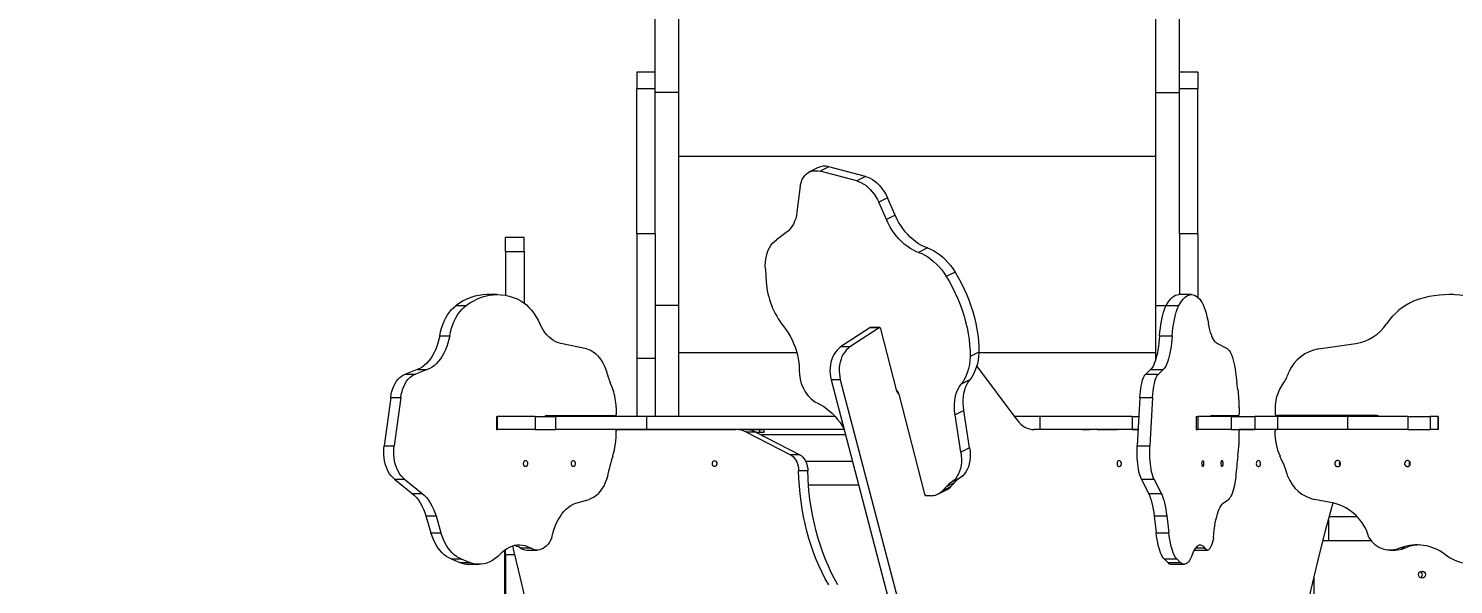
# Model space of a CAD drawing. Header units: millimetres. Extents: x 10665 to 29906, y -6125 to 7364.
# Drawn here: x 22910 to 24541, y 1697 to 2334 of the extents above; entities that cross this region are included whole.
import ezdxf

# ---------------------------------------------------------------- set-up
doc = ezdxf.new("R2010")
doc.units = ezdxf.units.MM
for name, color, linetype in [('DIKOM_ОБЪЕКТ', 7, 'Continuous'), ('DIKOM_РАЗМЕР_ЗОНА', 7, 'Continuous'), ('DIKOM_РАЗМЕР_ОБЪЕКТА', 7, 'Continuous')]:
    doc.layers.add(name, color=color, linetype=linetype)
doc.styles.add('style1', font='arial.ttf', dxfattribs={"width": 0.8})
doc.dimstyles.new('1-50', dxfattribs={"dimtxt": 300, "dimasz": 200, "dimexe": 100, "dimexo": 0, "dimgap": 100, "dimtad": 1, "dimdec": 0, "dimtxsty": 'style1', "dimcen": 0, "dimclrd": 7, "dimclre": 7, "dimadec": 1, "dimazin": 2, "dimtfac": 1, "dimtdec": 0, "dimtmove": 1, "dimatfit": 3, "dimfxl": 0, "dimlwd": 25, "dimlwe": 18, "dimarcsym": 0})

# ---------------------------------------------------------------- blocks, each defined once
blk = doc.blocks.new('*D16')
at = {"layer": 'Defpoints', "color": 0, "transparency": 16777216}
for p in [(12665, 4926.5), (12665, 1146.9), (26947.7, -1821.9)]:
    blk.add_point(p, dxfattribs=at)
at = {"layer": 'DIKOM_РАЗМЕР_ОБЪЕКТА', "color": 7, "lineweight": 18, "transparency": 16777216}
for p, q in [((12665, 1146.9), (12665, 5026.5)), ((26947.7, -1821.9), (26947.7, 5026.5))]:
    blk.add_line(p, q, dxfattribs=at)
at = {"layer": 'DIKOM_РАЗМЕР_ОБЪЕКТА', "color": 7, "lineweight": 25, "transparency": 16777216}
blk.add_line((26747.7, 4926.5), (12865, 4926.5), dxfattribs=at)
at = {"layer": 'DIKOM_РАЗМЕР_ОБЪЕКТА', "color": 7, "transparency": 16777216}
for points in [[(12865, 4959.9), (12865, 4893.2), (12665, 4926.5)], [(26747.7, 4959.9), (26747.7, 4893.2), (26947.7, 4926.5)]]:
    blk.add_solid(points, dxfattribs=at)
at = {"layer": 'DIKOM_РАЗМЕР_ОБЪЕКТА', "color": 0, "transparency": 16777216, "insert": (21497, 5179.8), "char_height": 300, "attachment_point": 5, "style": 'style1'}
blk.add_mtext('14300', dxfattribs=at)
blk = doc.blocks.new('*D15')
at = {"layer": 'Defpoints', "color": 0, "transparency": 16777216}
for p in [(20416.8, 4419), (19675.9, -4001.4), (28567.5, -4001.4)]:
    blk.add_point(p, dxfattribs=at)
at = {"layer": 'DIKOM_РАЗМЕР_ОБЪЕКТА', "color": 7, "lineweight": 18, "transparency": 16777216}
for p, q in [((20416.8, 4419), (28667.5, 4419)), ((19675.9, -4001.4), (28667.5, -4001.4))]:
    blk.add_line(p, q, dxfattribs=at)
at = {"layer": 'DIKOM_РАЗМЕР_ОБЪЕКТА', "color": 7, "lineweight": 25, "transparency": 16777216}
blk.add_line((28567.5, 4219), (28567.5, -3801.4), dxfattribs=at)
at = {"layer": 'DIKOM_РАЗМЕР_ОБЪЕКТА', "color": 7, "transparency": 16777216}
for points in [[(28534.2, 4219), (28600.8, 4219), (28567.5, 4419)], [(28534.2, -3801.4), (28600.8, -3801.4), (28567.5, -4001.4)]]:
    blk.add_solid(points, dxfattribs=at)
at = {"layer": 'DIKOM_РАЗМЕР_ОБЪЕКТА', "color": 0, "transparency": 16777216, "insert": (28248, -1553.3), "char_height": 300, "attachment_point": 5, "rotation": 90, "style": 'style1'}
blk.add_mtext('8400', dxfattribs=at)
blk = doc.blocks.new('*D14')
at = {"layer": 'Defpoints', "color": 0, "transparency": 16777216}
for p in [(28947.7, 6914), (10665, 1629.9), (28947.7, -1535.4)]:
    blk.add_point(p, dxfattribs=at)
at = {"layer": 'DIKOM_РАЗМЕР_ЗОНА', "color": 7, "lineweight": 18, "transparency": 16777216}
for p, q in [((10665, 1629.9), (10665, 7014)), ((28947.7, -1535.4), (28947.7, 7014))]:
    blk.add_line(p, q, dxfattribs=at)
at = {"layer": 'DIKOM_РАЗМЕР_ЗОНА', "color": 7, "lineweight": 25, "transparency": 16777216}
blk.add_line((10865, 6914), (28747.7, 6914), dxfattribs=at)
at = {"layer": 'DIKOM_РАЗМЕР_ЗОНА', "color": 7, "transparency": 16777216}
for points in [[(10865, 6947.4), (10865, 6880.7), (10665, 6914)], [(28747.7, 6947.4), (28747.7, 6880.7), (28947.7, 6914)]]:
    blk.add_solid(points, dxfattribs=at)
at = {"layer": 'DIKOM_РАЗМЕР_ЗОНА', "color": 0, "transparency": 16777216, "insert": (21431.5, 7167.3), "char_height": 300, "attachment_point": 5, "style": 'style1'}
blk.add_mtext('18300', dxfattribs=at)
blk = doc.blocks.new('*D13')
at = {"layer": 'Defpoints', "color": 0, "transparency": 16777216}
for p in [(20470.8, 6542.6), (29806, 6542.6), (19621.9, -6125)]:
    blk.add_point(p, dxfattribs=at)
at = {"layer": 'DIKOM_РАЗМЕР_ЗОНА', "color": 7, "lineweight": 18, "transparency": 16777216}
for p, q in [((20470.8, 6542.6), (29906, 6542.6)), ((19621.9, -6125), (29906, -6125))]:
    blk.add_line(p, q, dxfattribs=at)
at = {"layer": 'DIKOM_РАЗМЕР_ЗОНА', "color": 7, "lineweight": 25, "transparency": 16777216}
blk.add_line((29806, -5925), (29806, 6342.6), dxfattribs=at)
at = {"layer": 'DIKOM_РАЗМЕР_ЗОНА', "color": 7, "transparency": 16777216}
for points in [[(29772.7, 6342.6), (29839.3, 6342.6), (29806, 6542.6)], [(29772.7, -5925), (29839.3, -5925), (29806, -6125)]]:
    blk.add_solid(points, dxfattribs=at)
at = {"layer": 'DIKOM_РАЗМЕР_ЗОНА', "color": 0, "transparency": 16777216, "insert": (29552.8, 208.8), "char_height": 300, "attachment_point": 5, "rotation": 90, "style": 'style1'}
blk.add_mtext('12650', dxfattribs=at)

msp = doc.modelspace()

# ---------------------------------------------------------------- linework, layer by layer
at = {"layer": 'DIKOM_ОБЪЕКТ', "color": 7, "linetype": 'Continuous', "lineweight": 15}
for p, q in [((23627.3, 2261.9), (23627.3, 2943.4)), ((23654.3, 2260.4), (23654.3, 2943.4)), ((24200.3, 2260.4), (24200.3, 2943.4)), ((24227.3, 2261.9), (24227.3, 2943.4)), ((23627.3, 2283.5), (23606.3, 2283.5)), ((23606.3, 2283.5), (23606.3, 2264.6)), ((24248.3, 2283.5), (24227.3, 2283.5)), ((24248.3, 2283.5), (24248.3, 2264.6)), ((23627.3, 2264.6), (23606.3, 2264.6)), ((23606.3, 2098.5), (23606.3, 2264.6)), ((23627.3, 2098.5), (23627.3, 2261.9)), ((23654.3, 2260.4), (23627.3, 2260.4)), ((23654.3, 2016.5), (23654.3, 2260.4)), ((24200.3, 2260.4), (24227.3, 2260.4)), ((24200.3, 2016.5), (24200.3, 2260.4)), ((24248.3, 2264.6), (24227.3, 2264.6)), ((24227.3, 2098.5), (24227.3, 2261.9)), ((24248.3, 2098.5), (24248.3, 2264.6)), ((23654.3, 2187.6), (24200.3, 2187.6)), ((23813.3, 2174.2), (23803.3, 2169.1)), ((23826.2, 2175.2), (23816.2, 2170.1)), ((23858.1, 2159.1), (23816.2, 2170.1)), ((23868.1, 2164.2), (23826.2, 2175.2)), ((23793.5, 2153), (23789.7, 2123.4)), ((23868.1, 2164.2), (23858.1, 2159.1)), ((23893.2, 2139.8), (23883.3, 2134.7)), ((23902, 2119.9), (23893.2, 2139.8)), ((23892, 2114.8), (23883.3, 2134.7)), ((23902, 2119.9), (23892, 2114.8)), ((23477.3, 2094.2), (23456.3, 2094.2)), ((23456.3, 2078.2), (23456.3, 2094.2)), ((23477.3, 2078.2), (23477.3, 2094.2)), ((23627.3, 2098.5), (23606.3, 2098.5)), ((23606.3, 2098.5), (23606.3, 1955.7)), ((23627.3, 2098.5), (23627.3, 1955.7)), ((23777.5, 2100.2), (23766.1, 2091.8)), ((24248.3, 2098.5), (24227.3, 2098.5)), ((24227.3, 2098.5), (24227.3, 2029)), ((24248.3, 2098.5), (24248.3, 2025.9)), ((23456.3, 2078.2), (23477.3, 2078.2)), ((23456.3, 2078.2), (23456.3, 2028.1)), ((23477.3, 2078.2), (23477.3, 2019.5)), ((23938.9, 2082.4), (23928.9, 2077.2)), ((23753.5, 2058.1), (23754.4, 2043.7)), ((23970.6, 2054.8), (23960.6, 2049.6)), ((23446.6, 2029), (23435.1, 2029)), ((24241, 2029), (24226.6, 2029)), ((24541, 2029), (24535.9, 2029)), ((23399.7, 2016.6), (23411.2, 2016.6)), ((23654.3, 2016.5), (23627.3, 2016.5)), ((23654.3, 1889.6), (23654.3, 2016.5)), ((24200.3, 1955), (24200.3, 2016.5)), ((24200.3, 2016.5), (24212.2, 2016.5)), ((24212.3, 2016.6), (24226.8, 2016.6)), ((23873, 1991.1), (23839.6, 1969.2)), ((23883.6, 1991.1), (23850.2, 1969.2)), ((23883.6, 1991.1), (23873, 1991.1)), ((23884.2, 1991.3), (23873.6, 1991.3)), ((23903.9, 1918.5), (23885.5, 1990)), ((23380.8, 1981.8), (23392.3, 1981.8)), ((24204.7, 1981.8), (24219.2, 1981.8)), ((23548.8, 1966.8), (23519.5, 1973)), ((23654.3, 1962.6), (23789.5, 1962.6)), ((23850.2, 1969.2), (23839.6, 1969.2)), ((23997.9, 1963.3), (23987.9, 1958.2)), ((23997.8, 1962.6), (24200.3, 1962.6)), ((24282.2, 1966.8), (24270.4, 1973)), ((24386.5, 1966.8), (24429.3, 1973)), ((23355.1, 1943.3), (23341.5, 1938.1)), ((23366.6, 1943.3), (23353, 1938.1)), ((23355.1, 1943.3), (23366.6, 1943.3)), ((23627.3, 1955.7), (23606.3, 1955.7)), ((23606.3, 1955.7), (23606.3, 1889.6)), ((23627.3, 1955.7), (23627.3, 1889.6)), ((24041.6, 1885.6), (23995.5, 1947.6)), ((24194.4, 1943.3), (24188.9, 1938.1)), ((24194.4, 1943.3), (24208.9, 1943.3)), ((24208.9, 1943.3), (24203.4, 1938.1)), ((23341.5, 1938.1), (23353, 1938.1)), ((23579.2, 1920.2), (23575.8, 1928.4)), ((23839.3, 1931.6), (23828.7, 1931.6)), ((23828.7, 1931.6), (23894.1, 1681.5)), ((23839.3, 1931.6), (23904.7, 1681.5)), ((23987.5, 1931.5), (23977.5, 1926.4)), ((24188.9, 1938.1), (24203.4, 1938.1)), ((24294.4, 1920.2), (24293.1, 1928.4)), ((24342, 1920.2), (24347, 1928.4)), ((23324.8, 1911.4), (23317.3, 1856.1)), ((23324.8, 1911.4), (23336.3, 1911.4)), ((23336.3, 1911.4), (23328.8, 1856.1)), ((23903.8, 1919.2), (23903.8, 1919.3)), ((23905.9, 1916.3), (23904.9, 1916.3)), ((23906.3, 1915.1), (23935.8, 1800.7)), ((24182.2, 1911.4), (24179.1, 1856.1)), ((24182.2, 1911.4), (24196.7, 1911.4)), ((24196.7, 1911.4), (24193.6, 1856.1)), ((23582.7, 1899.7), (23582.8, 1892.6)), ((23980.6, 1896.5), (23970.6, 1891.3)), ((23987.2, 1853.6), (23980.6, 1896.5)), ((24295.9, 1899.7), (24295.9, 1892.6)), ((24336.8, 1899.7), (24336.8, 1892.6)), ((23445.7, 1889.6), (23445.7, 1874.6)), ((23445.7, 1889.6), (23446.4, 1889.6)), ((23446.4, 1889.6), (23446.4, 1874.6)), ((23490, 1889.6), (23446.4, 1889.6)), ((23490, 1889.6), (23490, 1874.6)), ((23490, 1889.6), (23513.5, 1889.6)), ((23503.2, 1890.6), (23581.5, 1890.6)), ((23513.5, 1889.6), (23513.5, 1874.6)), ((23617.6, 1889.6), (23513.5, 1889.6)), ((23617.6, 1889.6), (23617.6, 1874.6)), ((23833.3, 1889.6), (23617.6, 1889.6)), ((23977.2, 1848.5), (23970.6, 1891.3)), ((24067.7, 1889.6), (24038.6, 1889.6)), ((24067.7, 1889.6), (24067.7, 1874.6)), ((24173.3, 1889.6), (24067.7, 1889.6)), ((24173.3, 1889.6), (24173.3, 1874.6)), ((24173.3, 1889.6), (24181, 1889.6)), ((24246.7, 1889.6), (24246.7, 1874.6)), ((24246.7, 1889.6), (24248.4, 1889.6)), ((24248.4, 1889.6), (24248.4, 1874.6)), ((24286.5, 1889.6), (24248.4, 1889.6)), ((24263.9, 1890.6), (24295.4, 1890.6)), ((24286.5, 1889.6), (24286.5, 1874.6)), ((24286.5, 1889.6), (24313.8, 1889.6)), ((24313.8, 1889.6), (24313.8, 1874.6)), ((24339.7, 1889.6), (24313.8, 1889.6)), ((24453.1, 1890.6), (24338.7, 1890.6)), ((24339.7, 1889.6), (24339.7, 1874.6)), ((24419.8, 1889.6), (24339.7, 1889.6)), ((24419.8, 1889.6), (24419.8, 1874.6)), ((24488.8, 1889.6), (24419.8, 1889.6)), ((24488.8, 1889.6), (24488.8, 1874.6)), ((24488.8, 1889.6), (24514.2, 1889.6)), ((24514.2, 1889.6), (24514.2, 1874.6)), ((24523.5, 1889.6), (24514.2, 1889.6)), ((24523.5, 1889.6), (24523.5, 1874.6)), ((24523.5, 1889.6), (24523.6, 1889.6)), ((24523.6, 1874.6), (24523.6, 1889.6)), ((23445.7, 1874.6), (23446.4, 1874.6)), ((23490, 1874.6), (23446.4, 1874.6)), ((23490, 1874.6), (23513.5, 1874.6)), ((23617.6, 1874.6), (23513.5, 1874.6)), ((23581.6, 1874.6), (23719.9, 1874.6)), ((23587.7, 1874.6), (23587.7, 1874.6)), ((23592.9, 1874.6), (23592.9, 1874.6)), ((23606.3, 1874.6), (23606.3, 1874.6)), ((23843.6, 1874.6), (23617.6, 1874.6)), ((23627.3, 1874.6), (23627.3, 1874.6)), ((23720.9, 1874.6), (23718.8, 1874.6)), ((23730.5, 1874.6), (23719.9, 1874.6)), ((23730.6, 1874.6), (23747, 1874.6)), ((23732, 1871.6), (23782.2, 1845.7)), ((23742.6, 1871.6), (23732, 1871.6)), ((23742.6, 1871.6), (23747, 1871.6)), ((23742.6, 1871.6), (23792.8, 1845.7)), ((23747, 1871.6), (23747, 1874.6)), ((23845.2, 1868.6), (23748.4, 1868.6)), ((23752.2, 1871.6), (23752.2, 1874.6)), ((24067.7, 1874.6), (24060.6, 1874.6)), ((24180.1, 1874.6), (24061.1, 1874.6)), ((24173.3, 1874.6), (24067.7, 1874.6)), ((24156.4, 1874.6), (24132.4, 1874.6)), ((24133.1, 1874.6), (24156.4, 1874.6)), ((24173.3, 1874.6), (24180.1, 1874.6)), ((24246.7, 1874.6), (24248.4, 1874.6)), ((24286.5, 1874.6), (24248.4, 1874.6)), ((24286.5, 1874.6), (24313.8, 1874.6)), ((24338.4, 1874.6), (24295.4, 1874.6)), ((24339.7, 1874.6), (24313.8, 1874.6)), ((24315.9, 1874.6), (24315.7, 1874.6)), ((24419.8, 1874.6), (24339.7, 1874.6)), ((24488.8, 1874.6), (24419.8, 1874.6)), ((24488.8, 1874.6), (24514.2, 1874.6)), ((24523.5, 1874.6), (24514.2, 1874.6)), ((24523.5, 1874.6), (24523.6, 1874.6)), ((23317.3, 1856.1), (23328.8, 1856.1)), ((23792.8, 1845.7), (23782.2, 1845.7)), ((23987.2, 1853.6), (23977.2, 1848.5)), ((24179.1, 1856.1), (24193.6, 1856.1)), ((23802.1, 1827.5), (23791.5, 1827.5)), ((23853.2, 1838.1), (23799.7, 1838.1)), ((23329, 1817.7), (23340.5, 1817.7)), ((23329, 1817.7), (23349.2, 1801.5)), ((23340.5, 1817.7), (23360.7, 1801.5)), ((23802.9, 1811.1), (23860.2, 1811.1)), ((23970.3, 1814.1), (23960.3, 1809)), ((23965.8, 1809.2), (23970.3, 1814.1)), ((23977.3, 1819.8), (23967.3, 1814.7)), ((24183.8, 1817.7), (24198.3, 1817.7)), ((24183.8, 1817.7), (24192, 1801.5)), ((24198.3, 1817.7), (24206.5, 1801.5)), ((23349.2, 1801.5), (23360.7, 1801.5)), ((23536.6, 1790.2), (23551.8, 1794.6)), ((23942.7, 1798.8), (23937.7, 1798.8)), ((23951.5, 1801), (23961.5, 1806.1)), ((23965.8, 1809.2), (23955.8, 1804.1)), ((23955.8, 1804.1), (23960.3, 1809)), ((24192, 1801.5), (24206.5, 1801.5)), ((24277.3, 1790.2), (24283.4, 1794.6)), ((24404.3, 1790.2), (24382.1, 1794.6)), ((23365.1, 1775.7), (23376.6, 1775.7)), ((23365.1, 1775.7), (23370.8, 1756.5)), ((23376.6, 1775.7), (23382.3, 1756.5)), ((24198.4, 1775.7), (24212.9, 1775.7)), ((24198.4, 1775.7), (24200.7, 1756.5)), ((24212.9, 1775.7), (24215.2, 1756.5)), ((24398.1, 1773.2), (24398.1, 1747.6)), ((24431, 1774.6), (24398.4, 1774.6)), ((23370.8, 1756.5), (23382.3, 1756.5)), ((24200.7, 1756.5), (24215.2, 1756.5)), ((24391.4, 1747.6), (24398.1, 1747.6)), ((24398.1, 1747.6), (24446.6, 1747.6)), ((23455.3, 1735.8), (23455.3, 1736.8)), ((23455.3, 1735.8), (23456.3, 1735.8)), ((23455.3, 1657.9), (23455.3, 1735.8)), ((23456.3, 1731.4), (23456.3, 1737.5)), ((23456.3, 1731.4), (23456.3, 1643.8)), ((23456.3, 1731.4), (23466.5, 1731.4)), ((23472.8, 1739.3), (23484.3, 1739.3)), ((23481, 1736.6), (23492.4, 1736.6)), ((24245, 1736.6), (24244.5, 1736.7)), ((24245, 1736.6), (24259.5, 1736.6)), ((24246.2, 1739.3), (24256.2, 1739.3)), ((24468.8, 1736.6), (24473.9, 1736.6)), ((24480.8, 1739.3), (24485.9, 1739.3)), ((23393.9, 1726.5), (23405.4, 1726.5)), ((23393.9, 1726.5), (23403.8, 1722.4)), ((23403.8, 1722.4), (23415.3, 1722.4)), ((23405.4, 1726.5), (23415.3, 1722.4)), ((23414.5, 1720.3), (23426, 1720.3)), ((24210, 1726.5), (24224.5, 1726.5)), ((24210, 1726.5), (24214, 1722.4)), ((24214, 1722.4), (24228.4, 1722.4)), ((24218.3, 1720.3), (24232.7, 1720.3)), ((24224.5, 1726.5), (24228.4, 1722.4)), ((24381, 1704.8), (24381, 1388.1))]:
    msp.add_line(p, q, dxfattribs=at)
at = {"layer": 'DIKOM_ОБЪЕКТ', "color": 7, "linetype": 'Continuous', "lineweight": 15, "flags": 128}
for points in [[(23793.5, 2153), (23794, 2155.8), (23794.8, 2158.5), (23795.8, 2161), (23797, 2163.2), (23798.5, 2165.2), (23800.2, 2166.9), (23802, 2168.3), (23804.1, 2169.4), (23806.3, 2170.2), (23808.6, 2170.7), (23811.1, 2170.8), (23813.6, 2170.6), (23816.2, 2170.1)], [(23858.1, 2159.1), (23860.8, 2158.2), (23863.4, 2157), (23866.1, 2155.5), (23868.7, 2153.7), (23871.2, 2151.6), (23873.6, 2149.3), (23875.9, 2146.7), (23878, 2143.9), (23880, 2141), (23881.7, 2137.9), (23883.3, 2134.7)], [(23868.1, 2164.2), (23870.7, 2163.3), (23873.4, 2162.2), (23876, 2160.6), (23878.6, 2158.8), (23881.1, 2156.8), (23883.6, 2154.4), (23885.8, 2151.9), (23888, 2149.1), (23889.9, 2146.1), (23891.7, 2143), (23893.2, 2139.8)], [(23789.7, 2123.4), (23789.1, 2119.7), (23788.2, 2116.2), (23787, 2112.9), (23785.6, 2109.8), (23783.9, 2106.9), (23782, 2104.4), (23779.8, 2102.1), (23777.5, 2100.2)], [(23928.9, 2077.2), (23925.6, 2078.5), (23922.2, 2080.2), (23918.9, 2082.1), (23915.7, 2084.3), (23912.5, 2086.8), (23909.4, 2089.6), (23906.4, 2092.7), (23903.6, 2095.9), (23900.9, 2099.4), (23898.4, 2103), (23896.1, 2106.8), (23893.9, 2110.7), (23892, 2114.8)], [(23938.9, 2082.4), (23935.6, 2083.7), (23932.2, 2085.3), (23928.9, 2087.2), (23925.7, 2089.5), (23922.5, 2092), (23919.4, 2094.8), (23916.4, 2097.8), (23913.6, 2101), (23910.9, 2104.5), (23908.4, 2108.1), (23906, 2111.9), (23903.9, 2115.9), (23902, 2119.9)], [(23753.5, 2058.1), (23753.4, 2062), (23753.6, 2065.9), (23754, 2069.6), (23754.7, 2073.1), (23755.6, 2076.5), (23756.8, 2079.7), (23758.2, 2082.6), (23759.8, 2085.3), (23761.7, 2087.7), (23763.8, 2089.9), (23766.1, 2091.8)], [(23928.9, 2077.2), (23932.4, 2075.9), (23935.9, 2074.1), (23939.4, 2072.1), (23942.8, 2069.7), (23946.1, 2067), (23949.3, 2064), (23952.4, 2060.8), (23955.3, 2057.3), (23958, 2053.5), (23960.6, 2049.6)], [(23938.9, 2082.4), (23942.4, 2081), (23945.9, 2079.3), (23949.4, 2077.2), (23952.8, 2074.8), (23956.1, 2072.1), (23959.3, 2069.1), (23962.4, 2065.9), (23965.3, 2062.4), (23968, 2058.7), (23970.6, 2054.8)], [(23960.6, 2049.6), (23964.2, 2043.5), (23967.6, 2037.2), (23970.8, 2030.8), (23973.7, 2024.3), (23976.4, 2017.7), (23978.8, 2011.1), (23980.9, 2004.4), (23982.7, 1997.7), (23984.3, 1991), (23985.6, 1984.3), (23986.6, 1977.6), (23987.3, 1971), (23987.8, 1964.5), (23987.9, 1958.2)], [(23970.6, 2054.8), (23974.2, 2048.6), (23977.6, 2042.4), (23980.7, 2036), (23983.7, 2029.4), (23986.3, 2022.9), (23988.7, 2016.2), (23990.9, 2009.5), (23992.7, 2002.8), (23994.3, 1996.1), (23995.6, 1989.4), (23996.6, 1982.8), (23997.3, 1976.2), (23997.7, 1969.7), (23997.9, 1963.3)], [(23411.2, 2016.6), (23415.4, 2019.5), (23419.7, 2022), (23424, 2024.1), (23428.5, 2025.9), (23433, 2027.3), (23437.5, 2028.2), (23442.1, 2028.8), (23446.7, 2029), (23451.3, 2028.8), (23455.9, 2028.2), (23460.4, 2027.2), (23464.9, 2025.8), (23469.4, 2024), (23473.7, 2021.8)], [(24212.3, 2016.6), (24214, 2019.5), (24215.7, 2022), (24217.5, 2024.1), (24219.3, 2025.9), (24221.1, 2027.3), (24222.9, 2028.2), (24224.8, 2028.8), (24226.6, 2029)], [(24226.8, 2016.6), (24228.5, 2019.5), (24230.2, 2022), (24232, 2024.1), (24233.8, 2025.9), (24235.6, 2027.3), (24237.4, 2028.2), (24239.3, 2028.8), (24241.1, 2029), (24243, 2028.8), (24244.8, 2028.2), (24246.6, 2027.2), (24248.4, 2025.8), (24250.2, 2024), (24252, 2021.8)], [(23380.8, 1981.8), (23381.7, 1986.3), (23382.9, 1990.6), (23384.3, 1994.7), (23386, 1998.7), (23387.8, 2002.4), (23389.9, 2005.9), (23392.1, 2009), (23394.5, 2011.9), (23397, 2014.4), (23399.7, 2016.6)], [(23392.3, 1981.8), (23393.2, 1986.3), (23394.4, 1990.6), (23395.8, 1994.7), (23397.5, 1998.7), (23399.3, 2002.4), (23401.3, 2005.9), (23403.6, 2009), (23406, 2011.9), (23408.5, 2014.4), (23411.2, 2016.6)], [(23473.7, 2021.8), (23477, 2019.7), (23480, 2017.2), (23483, 2014.4), (23485.8, 2011.2), (23488.5, 2007.7), (23491, 2003.9), (23493.4, 1999.9), (23495.5, 1995.6)], [(24204.7, 1981.8), (24205.1, 1986.3), (24205.6, 1990.6), (24206.1, 1994.7), (24206.8, 1998.7), (24207.5, 2002.4), (24208.3, 2005.9), (24209.2, 2009), (24210.2, 2011.9), (24211.2, 2014.4), (24212.3, 2016.6)], [(24219.2, 1981.8), (24219.6, 1986.3), (24220, 1990.6), (24220.6, 1994.7), (24221.3, 1998.7), (24222, 2002.4), (24222.8, 2005.9), (24223.7, 2009), (24224.7, 2011.9), (24225.7, 2014.4), (24226.8, 2016.6)], [(24252, 2021.8), (24253.3, 2019.7), (24254.5, 2017.2), (24255.7, 2014.4), (24256.9, 2011.2), (24257.9, 2007.7), (24258.9, 2003.9), (24259.9, 1999.9), (24260.7, 1995.6)], [(23519.5, 1973), (23516.6, 1973.8), (23513.8, 1975), (23511.1, 1976.5), (23508.5, 1978.3), (23506, 1980.4), (23503.6, 1982.9), (23501.3, 1985.7), (23499.2, 1988.7), (23497.2, 1992), (23495.5, 1995.6)], [(23774.2, 1992.9), (23776.9, 1989.2), (23779.5, 1985.4), (23781.8, 1981.4), (23784, 1977.2), (23785.9, 1973), (23787.6, 1968.7), (23789, 1964.3), (23790.2, 1960), (23791.1, 1955.6), (23791.8, 1951.3), (23792.2, 1947), (23792.3, 1942.8)], [(23885.5, 1990), (23885.4, 1990.4), (23885.2, 1990.7), (23885, 1991), (23884.7, 1991.2), (23884.4, 1991.3), (23884.1, 1991.3), (23883.8, 1991.3), (23883.6, 1991.1)], [(24270.4, 1973), (24269.3, 1973.8), (24268.1, 1975), (24267, 1976.5), (24266, 1978.3), (24265, 1980.4), (24264, 1982.9), (24263.1, 1985.7), (24262.2, 1988.7), (24261.5, 1992), (24260.7, 1995.6)], [(23380.8, 1981.8), (23379.9, 1977.6), (23378.8, 1973.4), (23377.5, 1969.5), (23375.9, 1965.7), (23374.2, 1962.1), (23372.3, 1958.7), (23370.3, 1955.6), (23368, 1952.8), (23365.7, 1950.2), (23363.2, 1948), (23360.6, 1946.1), (23357.9, 1944.5), (23355.1, 1943.3)], [(23392.3, 1981.8), (23391.4, 1977.6), (23390.3, 1973.4), (23389, 1969.5), (23387.4, 1965.7), (23385.7, 1962.1), (23383.8, 1958.7), (23381.7, 1955.6), (23379.5, 1952.8), (23377.2, 1950.2), (23374.7, 1948), (23372.1, 1946.1), (23369.4, 1944.5), (23366.6, 1943.3)], [(24204.7, 1981.8), (24204.3, 1977.6), (24203.9, 1973.4), (24203.4, 1969.5), (24202.7, 1965.7), (24202.1, 1962.1), (24201.3, 1958.7), (24200.5, 1955.6), (24199.6, 1952.8), (24198.6, 1950.2), (24197.6, 1948), (24196.6, 1946.1), (24195.5, 1944.5), (24194.4, 1943.3)], [(24219.2, 1981.8), (24218.8, 1977.6), (24218.4, 1973.4), (24217.9, 1969.5), (24217.2, 1965.7), (24216.5, 1962.1), (24215.8, 1958.7), (24214.9, 1955.6), (24214.1, 1952.8), (24213.1, 1950.2), (24212.1, 1948), (24211, 1946.1), (24210, 1944.5), (24208.9, 1943.3)], [(23548.8, 1966.8), (23551.4, 1966), (23554, 1964.9), (23556.6, 1963.4), (23559, 1961.5), (23561.4, 1959.4), (23563.5, 1956.9), (23565.6, 1954.1), (23567.4, 1951), (23569.1, 1947.7), (23570.6, 1944.1), (23571.9, 1940.4)], [(23839.6, 1969.2), (23837.5, 1967.5), (23835.5, 1965.6), (23833.7, 1963.3), (23832.1, 1960.8), (23830.7, 1958), (23829.5, 1955), (23828.6, 1951.8), (23827.9, 1948.5), (23827.5, 1945.1), (23827.4, 1941.7), (23827.6, 1938.2), (23828, 1934.9), (23828.7, 1931.6)], [(23850.2, 1969.2), (23848.1, 1967.5), (23846.1, 1965.6), (23844.3, 1963.3), (23842.7, 1960.8), (23841.2, 1958), (23840.1, 1955), (23839.2, 1951.8), (23838.5, 1948.5), (23838.1, 1945.1), (23838, 1941.7), (23838.2, 1938.2), (23838.6, 1934.9), (23839.3, 1931.6)], [(23987.9, 1958.2), (23987.6, 1953.5), (23987, 1948.9), (23986.1, 1944.6), (23984.9, 1940.5), (23983.4, 1936.6), (23981.7, 1932.9), (23979.7, 1929.5), (23977.5, 1926.4)], [(23997.9, 1963.3), (23997.5, 1958.6), (23996.9, 1954.1), (23996.1, 1949.7), (23994.9, 1945.6), (23993.4, 1941.7), (23991.7, 1938), (23989.7, 1934.6), (23987.5, 1931.5)], [(24282.2, 1966.8), (24283.3, 1966), (24284.3, 1964.9), (24285.3, 1963.4), (24286.3, 1961.5), (24287.3, 1959.4), (24288.1, 1956.9), (24289, 1954.1), (24289.7, 1951), (24290.4, 1947.7), (24291, 1944.1), (24291.5, 1940.4)], [(23324.8, 1911.4), (23325.4, 1914.9), (23326.2, 1918.2), (23327.2, 1921.4), (23328.5, 1924.4), (23329.9, 1927.2), (23331.5, 1929.8), (23333.3, 1932.1), (23335.2, 1934.1), (23337.2, 1935.8), (23339.3, 1937.1), (23341.5, 1938.1)], [(23336.3, 1911.4), (23336.9, 1914.9), (23337.7, 1918.2), (23338.7, 1921.4), (23340, 1924.4), (23341.4, 1927.2), (23343, 1929.8), (23344.8, 1932.1), (23346.7, 1934.1), (23348.7, 1935.8), (23350.8, 1937.1), (23353, 1938.1)], [(23970.6, 1891.3), (23970.1, 1895.5), (23969.9, 1899.5), (23969.9, 1903.5), (23970.2, 1907.4), (23970.8, 1911), (23971.6, 1914.6), (23972.7, 1917.9), (23974.1, 1921), (23975.7, 1923.8), (23977.5, 1926.4)], [(23980.6, 1896.5), (23980.1, 1900.6), (23979.8, 1904.7), (23979.9, 1908.6), (23980.2, 1912.5), (23980.8, 1916.2), (23981.6, 1919.7), (23982.7, 1923), (23984.1, 1926.1), (23985.7, 1928.9), (23987.5, 1931.5)], [(24182.2, 1911.4), (24182.4, 1914.9), (24182.7, 1918.2), (24183.1, 1921.4), (24183.6, 1924.4), (24184.2, 1927.2), (24184.9, 1929.8), (24185.6, 1932.1), (24186.3, 1934.1), (24187.1, 1935.8), (24188, 1937.1), (24188.9, 1938.1)], [(24196.7, 1911.4), (24196.9, 1914.9), (24197.2, 1918.2), (24197.6, 1921.4), (24198.1, 1924.4), (24198.7, 1927.2), (24199.3, 1929.8), (24200.1, 1932.1), (24200.8, 1934.1), (24201.6, 1935.8), (24202.5, 1937.1), (24203.4, 1938.1)], [(23582.8, 1892.6), (23582.7, 1892.2), (23582.7, 1891.8), (23582.5, 1891.5), (23582.4, 1891.2), (23582.2, 1890.9), (23582, 1890.7), (23581.7, 1890.6), (23581.5, 1890.6)], [(23810.1, 1906.2), (23813.6, 1904.7), (23817, 1902.9), (23820.4, 1900.8), (23823.8, 1898.4), (23827.1, 1895.7), (23830.3, 1892.8), (23833.3, 1889.6), (23836.2, 1886.1), (23839, 1882.5), (23841.5, 1878.7), (23843.4, 1875.6)], [(24041.6, 1885.6), (24043.6, 1883.1), (24045.8, 1880.9), (24048.2, 1879), (24050.6, 1877.4), (24053.2, 1876.2), (24055.8, 1875.3), (24058.4, 1874.7), (24061.1, 1874.6)], [(23581.5, 1874.6), (23581.8, 1874.5), (23582, 1874.4), (23582.2, 1874.3), (23582.4, 1874), (23582.6, 1873.7), (23582.7, 1873.4), (23582.8, 1873), (23582.8, 1872.7)], [(23747, 1874.6), (23748.6, 1874.6), (23750, 1874.6), (23751.1, 1874.6), (23751.8, 1874.6), (23752.2, 1874.6), (23752.2, 1874.6)], [(23747, 1871.6), (23748.6, 1871.6), (23750, 1871.6), (23751.1, 1871.6), (23751.8, 1871.6), (23752.2, 1871.6), (23752.2, 1871.6)], [(24132.4, 1874.6), (24130.4, 1874.6), (24128.3, 1874.6), (24125.9, 1874.6), (24123.5, 1874.6), (24120.9, 1874.6), (24118.4, 1874.6), (24115.8, 1874.6), (24113.3, 1874.6), (24111, 1874.6), (24108.8, 1874.6), (24106.9, 1874.6), (24105.2, 1874.6), (24103.8, 1874.6), (24102.8, 1874.6), (24102, 1874.6), (24101.9, 1874.6)], [(24123.4, 1874.6), (24122.4, 1874.6), (24121.2, 1874.6), (24120, 1874.6), (24118.8, 1874.6), (24117.7, 1874.6), (24116.8, 1874.6), (24116.2, 1874.6), (24115.9, 1874.6), (24116, 1874.6), (24116.5, 1874.6), (24117.2, 1874.6), (24118.2, 1874.6), (24119.4, 1874.6), (24120.6, 1874.6), (24121.9, 1874.6), (24123, 1874.6), (24123.8, 1874.6), (24124.4, 1874.6), (24124.7, 1874.6), (24124.6, 1874.6), (24124.2, 1874.6), (24123.4, 1874.6)], [(23329, 1817.7), (23327, 1819.5), (23325.2, 1821.5), (23323.5, 1823.8), (23322, 1826.4), (23320.6, 1829.2), (23319.5, 1832.2), (23318.5, 1835.4), (23317.7, 1838.7), (23317.2, 1842.1), (23316.9, 1845.6), (23316.8, 1849.1), (23316.9, 1852.6), (23317.3, 1856.1)], [(23340.5, 1817.7), (23338.5, 1819.5), (23336.7, 1821.5), (23335, 1823.8), (23333.5, 1826.4), (23332.1, 1829.2), (23331, 1832.2), (23330, 1835.4), (23329.2, 1838.7), (23328.7, 1842.1), (23328.4, 1845.6), (23328.3, 1849.1), (23328.4, 1852.6), (23328.8, 1856.1)], [(23782.2, 1845.7), (23783.9, 1844.7), (23785.6, 1843.3), (23787, 1841.6), (23788.3, 1839.7), (23789.4, 1837.5), (23790.3, 1835.2), (23790.9, 1832.7), (23791.4, 1830.1), (23791.5, 1827.5)], [(23792.8, 1845.7), (23794.5, 1844.7), (23796.1, 1843.3), (23797.6, 1841.6), (23798.9, 1839.7), (23800, 1837.5), (23800.9, 1835.2), (23801.5, 1832.7), (23802, 1830.1), (23802.1, 1827.5)], [(23977.2, 1848.5), (23977.7, 1844.6), (23977.9, 1840.8), (23977.8, 1837.1), (23977.4, 1833.5), (23976.7, 1830.1), (23975.8, 1826.9), (23974.6, 1823.9), (23973.1, 1821.2), (23971.4, 1818.7), (23969.5, 1816.6), (23967.3, 1814.7)], [(23987.2, 1853.6), (23987.7, 1849.7), (23987.9, 1845.9), (23987.8, 1842.2), (23987.4, 1838.6), (23986.7, 1835.2), (23985.8, 1832), (23984.6, 1829), (23983.1, 1826.3), (23981.4, 1823.9), (23979.5, 1821.7), (23977.3, 1819.8)], [(24183.8, 1817.7), (24183.1, 1819.5), (24182.3, 1821.5), (24181.6, 1823.8), (24181, 1826.4), (24180.5, 1829.2), (24180, 1832.2), (24179.6, 1835.4), (24179.3, 1838.7), (24179.1, 1842.1), (24179, 1845.6), (24178.9, 1849.1), (24179, 1852.6), (24179.1, 1856.1)], [(24198.3, 1817.7), (24197.5, 1819.5), (24196.8, 1821.5), (24196.1, 1823.8), (24195.5, 1826.4), (24195, 1829.2), (24194.5, 1832.2), (24194.1, 1835.4), (24193.8, 1838.7), (24193.6, 1842.1), (24193.5, 1845.6), (24193.4, 1849.1), (24193.5, 1852.6), (24193.6, 1856.1)], [(23479.1, 1832.1), (23478.4, 1832.3), (23477.7, 1832.8), (23477.2, 1833.7), (23476.9, 1834.7), (23476.9, 1835.9), (23477, 1837), (23477.4, 1837.9), (23478, 1838.7), (23478.7, 1839), (23479.5, 1839), (23480.2, 1838.7), (23480.8, 1837.9), (23481.2, 1837), (23481.3, 1835.9), (23481.3, 1834.7), (23481, 1833.7), (23480.5, 1832.8), (23479.8, 1832.3), (23479.1, 1832.1)], [(23533.7, 1832.1), (23533, 1832.3), (23532.4, 1832.8), (23531.9, 1833.7), (23531.6, 1834.7), (23531.5, 1835.9), (23531.7, 1837), (23532.1, 1837.9), (23532.7, 1838.7), (23533.4, 1839), (23534.1, 1839), (23534.8, 1838.7), (23535.4, 1837.9), (23535.8, 1837), (23536, 1835.9), (23535.9, 1834.7), (23535.6, 1833.7), (23535.1, 1832.8), (23534.5, 1832.3), (23533.7, 1832.1)], [(23695.4, 1839.1), (23696.2, 1838.9), (23696.9, 1838.3), (23697.4, 1837.5), (23697.8, 1836.4), (23697.8, 1835.3), (23697.6, 1834.2), (23697.2, 1833.2), (23696.6, 1832.5), (23695.8, 1832.1), (23695, 1832.1), (23694.2, 1832.5), (23693.5, 1833.2), (23693.1, 1834.2), (23692.9, 1835.3), (23693, 1836.4), (23693.3, 1837.5), (23693.8, 1838.3), (23694.6, 1838.9), (23695.4, 1839.1)], [(23826, 1696.7), (23822.1, 1703.7), (23818.5, 1710.9), (23815, 1718.3), (23811.8, 1725.9), (23808.7, 1733.7), (23806, 1741.7), (23803.4, 1749.8), (23801.1, 1758.1), (23799, 1766.5), (23797.2, 1775), (23795.6, 1783.5), (23794.3, 1792.2), (23793.2, 1801), (23792.4, 1809.8), (23791.8, 1818.6), (23791.5, 1827.5)], [(23836.6, 1696.7), (23832.7, 1703.7), (23829, 1710.9), (23825.6, 1718.3), (23822.4, 1725.9), (23819.3, 1733.7), (23816.6, 1741.7), (23814, 1749.8), (23811.7, 1758.1), (23809.6, 1766.5), (23807.8, 1775), (23806.2, 1783.5), (23804.9, 1792.2), (23803.8, 1801), (23803, 1809.8), (23802.4, 1818.6), (23802.1, 1827.5)], [(24158.5, 1839.1), (24157.6, 1838.9), (24156.9, 1838.3), (24156.4, 1837.5), (24156.1, 1836.4), (24156, 1835.3), (24156.2, 1834.2), (24156.6, 1833.2), (24157.3, 1832.5), (24158, 1832.1), (24158.9, 1832.1), (24159.6, 1832.5), (24160.3, 1833.2), (24160.7, 1834.2), (24160.9, 1835.3), (24160.9, 1836.4), (24160.5, 1837.5), (24160, 1838.3), (24159.3, 1838.9), (24158.5, 1839.1)], [(24254.1, 1832.1), (24253.9, 1832.3), (24253.6, 1832.8), (24253.4, 1833.7), (24253.3, 1834.7), (24253.2, 1835.9), (24253.3, 1837), (24253.5, 1837.9), (24253.7, 1838.7), (24254, 1839), (24254.3, 1839), (24254.6, 1838.7), (24254.8, 1837.9), (24255, 1837), (24255.1, 1835.9), (24255, 1834.7), (24254.9, 1833.7), (24254.7, 1832.8), (24254.4, 1832.3), (24254.1, 1832.1)], [(24276.1, 1832.1), (24275.9, 1832.3), (24275.6, 1832.8), (24275.4, 1833.7), (24275.3, 1834.7), (24275.2, 1835.9), (24275.3, 1837), (24275.5, 1837.9), (24275.7, 1838.7), (24276, 1839), (24276.3, 1839), (24276.6, 1838.7), (24276.8, 1837.9), (24277, 1837), (24277.1, 1835.9), (24277, 1834.7), (24276.9, 1833.7), (24276.7, 1832.8), (24276.4, 1832.3), (24276.1, 1832.1)], [(24317.8, 1839.1), (24316.9, 1838.9), (24316.2, 1838.3), (24315.7, 1837.5), (24315.4, 1836.4), (24315.3, 1835.3), (24315.5, 1834.2), (24315.9, 1833.2), (24316.6, 1832.5), (24317.3, 1832.1), (24318.2, 1832.1), (24318.9, 1832.5), (24319.6, 1833.2), (24320, 1834.2), (24320.2, 1835.3), (24320.2, 1836.4), (24319.8, 1837.5), (24319.3, 1838.3), (24318.6, 1838.9), (24317.8, 1839.1)], [(24408.4, 1832.1), (24409.5, 1832.3), (24410.5, 1832.8), (24411.2, 1833.7), (24411.6, 1834.7), (24411.7, 1835.9), (24411.4, 1837), (24410.9, 1837.9), (24410, 1838.7), (24409, 1839), (24407.9, 1839), (24406.9, 1838.7), (24406, 1837.9), (24405.4, 1837), (24405.2, 1835.9), (24405.2, 1834.7), (24405.7, 1833.7), (24406.4, 1832.8), (24407.4, 1832.3), (24408.4, 1832.1)], [(24488.3, 1832.1), (24489.4, 1832.3), (24490.3, 1832.8), (24491.1, 1833.7), (24491.5, 1834.7), (24491.6, 1835.9), (24491.3, 1837), (24490.7, 1837.9), (24489.9, 1838.7), (24488.8, 1839), (24487.8, 1839), (24486.7, 1838.7), (24485.9, 1837.9), (24485.3, 1837), (24485, 1835.9), (24485.1, 1834.7), (24485.6, 1833.7), (24486.3, 1832.8), (24487.2, 1832.3), (24488.3, 1832.1)], [(23572.7, 1821), (23571.6, 1817.4), (23570.3, 1814), (23568.9, 1810.7), (23567.2, 1807.7), (23565.4, 1805), (23563.4, 1802.5), (23561.3, 1800.3), (23559, 1798.4), (23556.7, 1796.8), (23554.3, 1795.6), (23551.8, 1794.6)], [(24291.9, 1821), (24291.4, 1817.4), (24290.9, 1814), (24290.3, 1810.7), (24289.6, 1807.7), (24288.9, 1805), (24288.1, 1802.5), (24287.2, 1800.3), (24286.3, 1798.4), (24285.4, 1796.8), (24284.4, 1795.6), (24283.4, 1794.6)], [(23349.2, 1801.5), (23351.7, 1799.3), (23354.2, 1796.7), (23356.4, 1793.8), (23358.5, 1790.7), (23360.5, 1787.3), (23362.2, 1783.6), (23363.8, 1779.8), (23365.1, 1775.7)], [(23360.7, 1801.5), (23363.2, 1799.3), (23365.7, 1796.7), (23367.9, 1793.8), (23370, 1790.7), (23372, 1787.3), (23373.7, 1783.6), (23375.3, 1779.8), (23376.6, 1775.7)], [(24192, 1801.5), (24193, 1799.3), (24194, 1796.7), (24194.9, 1793.8), (24195.7, 1790.7), (24196.5, 1787.3), (24197.2, 1783.6), (24197.9, 1779.8), (24198.4, 1775.7)], [(24206.5, 1801.5), (24207.5, 1799.3), (24208.5, 1796.7), (24209.4, 1793.8), (24210.2, 1790.7), (24211, 1787.3), (24211.7, 1783.6), (24212.3, 1779.8), (24212.9, 1775.7)], [(23509.3, 1751.1), (23510.3, 1755.5), (23511.5, 1759.8), (23513, 1763.8), (23514.6, 1767.7), (23516.4, 1771.4), (23518.5, 1774.8), (23520.7, 1778), (23523, 1780.8), (23525.5, 1783.4), (23528.1, 1785.6), (23530.9, 1787.5), (23533.7, 1789), (23536.6, 1790.2)], [(24266.3, 1751.1), (24266.7, 1755.5), (24267.2, 1759.8), (24267.8, 1763.8), (24268.4, 1767.7), (24269.2, 1771.4), (24270, 1774.8), (24270.9, 1778), (24271.8, 1780.8), (24272.8, 1783.4), (24273.9, 1785.6), (24275, 1787.5), (24276.1, 1789), (24277.3, 1790.2)], [(24402.8, 1790.5), (24400.1, 1780.8), (24394.2, 1758.6), (24388.5, 1736.3), (24383.1, 1713.9), (24377.9, 1691.4), (24372.9, 1668.8), (24368.2, 1646), (24363.7, 1623.2), (24359.5, 1600.3), (24355.5, 1577.3), (24351.8, 1554.2), (24348.2, 1531.1), (24345, 1507.8), (24342, 1484.5), (24339.2, 1461.2), (24336.7, 1437.8), (24334.4, 1414.3), (24332.4, 1390.8), (24330.6, 1367.2), (24329.1, 1343.7)], [(23393.9, 1726.5), (23391.2, 1727.7), (23388.6, 1729.4), (23386, 1731.3), (23383.6, 1733.6), (23381.3, 1736.1), (23379.1, 1738.9), (23377.1, 1742), (23375.3, 1745.3), (23373.6, 1748.9), (23372.1, 1752.6), (23370.8, 1756.5)], [(23405.4, 1726.5), (23402.7, 1727.7), (23400.1, 1729.4), (23397.5, 1731.3), (23395.1, 1733.6), (23392.8, 1736.1), (23390.6, 1738.9), (23388.6, 1742), (23386.8, 1745.3), (23385.1, 1748.9), (23383.6, 1752.6), (23382.3, 1756.5)], [(23509.3, 1751.1), (23508, 1748.3), (23506.6, 1745.8), (23505, 1743.5), (23503.2, 1741.5), (23501.3, 1739.8), (23499.2, 1738.5), (23497.1, 1737.5), (23495, 1736.9), (23492.8, 1736.6), (23490.6, 1736.7), (23488.4, 1737.2), (23486.3, 1738.1), (23484.3, 1739.3)], [(24210, 1726.5), (24208.9, 1727.7), (24207.8, 1729.4), (24206.8, 1731.3), (24205.8, 1733.6), (24204.9, 1736.1), (24204, 1738.9), (24203.2, 1742), (24202.5, 1745.3), (24201.8, 1748.9), (24201.2, 1752.6), (24200.7, 1756.5)], [(24224.5, 1726.5), (24223.4, 1727.7), (24222.3, 1729.4), (24221.3, 1731.3), (24220.3, 1733.6), (24219.4, 1736.1), (24218.5, 1738.9), (24217.7, 1742), (24217, 1745.3), (24216.3, 1748.9), (24215.7, 1752.6), (24215.2, 1756.5)], [(24266.3, 1751.1), (24265.8, 1748.3), (24265.2, 1745.8), (24264.6, 1743.5), (24263.8, 1741.5), (24263.1, 1739.8), (24262.3, 1738.5), (24261.4, 1737.5), (24260.5, 1736.9), (24259.7, 1736.6), (24258.8, 1736.7), (24257.9, 1737.2), (24257, 1738.1), (24256.2, 1739.3)], [(23450, 1731.9), (23447.2, 1729.2), (23444.3, 1726.8), (23441.2, 1724.7), (23438.1, 1723), (23434.9, 1721.8), (23431.7, 1720.9), (23428.4, 1720.4), (23425.1, 1720.3), (23421.8, 1720.6), (23418.5, 1721.3), (23415.3, 1722.4)], [(23450, 1731.9), (23452.5, 1734.5), (23455.1, 1736.7), (23457.9, 1738.5), (23460.7, 1740.1), (23463.6, 1741.2), (23466.5, 1742.1), (23469.5, 1742.5), (23472.5, 1742.6), (23475.5, 1742.3), (23478.5, 1741.7), (23481.4, 1740.7), (23484.3, 1739.3)], [(23464, 1741.4), (23465.3, 1736.3), (23470.7, 1713.9), (23475.9, 1691.4), (23480.9, 1668.8), (23485.6, 1646.1), (23490.1, 1623.2), (23494.3, 1600.3), (23498.3, 1577.3), (23502.1, 1554.2), (23505.6, 1531.1), (23508.8, 1507.8), (23511.9, 1484.5), (23514.6, 1461.2), (23517.1, 1437.8), (23519.4, 1414.3), (23521.4, 1390.8), (23523.2, 1367.2), (23524.7, 1343.7)], [(24242.4, 1731.9), (24241.3, 1729.2), (24240.1, 1726.8), (24238.9, 1724.7), (24237.6, 1723), (24236.4, 1721.8), (24235, 1720.9), (24233.7, 1720.4), (24232.4, 1720.3), (24231.1, 1720.6), (24229.7, 1721.3), (24228.4, 1722.4)], [(24242.4, 1731.9), (24243.4, 1734.5), (24244.5, 1736.7), (24245.6, 1738.5), (24246.7, 1740.1), (24247.9, 1741.2), (24249.1, 1742.1), (24250.3, 1742.5), (24251.5, 1742.6), (24252.7, 1742.3), (24253.9, 1741.7), (24255.1, 1740.7), (24256.2, 1739.3)]]:
    msp.add_lwpolyline(points, dxfattribs=at)
at = {"layer": 'DIKOM_ОБЪЕКТ', "color": 7, "linetype": 'Continuous', "lineweight": 15}
msp.add_circle((24505, 1708.6), 3.98, dxfattribs=at)
for centre, radius, start, end in [((23821.1, 2158.2), 17.8, 73.3714, 115.928), ((23847.8, 2050.9), 93.7, 184.4251, 218.2298), ((23436, 1969.5), 59.5, 90.9354, 127.6896), ((24535.9, 1914.9), 114.1, 63.0549, 110.3988), ((24523.6, 1956.3), 71, 112.7265, 146.4535), ((23873.6, 1990.3), 1.07, 90.2917, 124.5058), ((24421.5, 2023.7), 51.3, 278.78, 326.7095), ((24393.6, 1922.9), 44.5, 99.2036, 156.7807), ((23835.1, 1940.9), 42.8, 177.486, 234.2322), ((23649, 1958.9), 79.3, 193.4774, 202.6164), ((24464, 1956.9), 173.3, 185.4713, 189.4771), ((24292.9, 1961.5), 63.4, 328.5124, 340.5483), ((23519.9, 1899.4), 62.8, 0.3355, 19.4029), ((23897.9, 1913), 8.65, 14.3097, 47.6639), ((23909.2, 1919.5), 5.4, 191.1329, 237.0142), ((24146.7, 1899.6), 149.2, 0.0582, 7.9559), ((24382.3, 1899.1), 45.5, 152.2938, 179.167), ((24293.5, 1892.1), 2.38, 319.7119, 11.4358), ((24338.7, 1892.5), 1.94, 177.9313, 268.1572), ((23503.3, 1887.6), 2.99, 91.96, 138.307), ((24264.3, 1889.4), 1.28, 108.3674, 170.3567), ((24453.1, 1885.2), 5.4, 54.5673, 89.8483), ((23494.7, 1870.1), 88.1, 342.7514, 1.6368), ((23719.8, 1848.2), 26.4, 62.3436, 89.6852), ((23730.4, 1848.2), 26.4, 62.3436, 89.6852), ((24083.6, 1870), 212.3, 352.9664, 0.7146), ((24293.7, 1873.1), 2.27, 349.0213, 41.0912), ((24399.4, 1870.3), 62.7, 177.8623, 204.8028), ((24338.6, 1872.6), 1.94, 91.7494, 179.6028), ((23730.7, 1791.2), 160.7, 160.8216, 169.3299), ((24656.7, 1793.5), 365.9, 172.0595, 175.6895), ((24233.1, 1788.1), 122.8, 15.5092, 27.067), ((24413.9, 1835.6), 3.66, 143.2455, 216.7545), ((24415.1, 1835.6), 4.63, 152.1565, 207.8451), ((24493.8, 1835.6), 3.66, 143.2468, 216.7532), ((24495, 1835.6), 4.63, 151.3147, 208.6853), ((23981.5, 1790.2), 28.4, 120.0537, 138.3996), ((23991.5, 1795.3), 28.4, 120.056, 138.3996), ((24390.9, 1836), 42.3, 200.8267, 257.8864), ((23938, 1801.1), 2.32, 190.2533, 260.5448), ((23942.5, 1818.5), 19.7, 270.6032, 312.7015), ((23952.6, 1823.4), 19.5, 297.2726, 312.8824), ((24390.9, 1736.8), 55.1, 15.1132, 75.9685), ((24468.8, 1764.9), 28.2, 209.1957, 295.1692), ((23459.6, 1715.3), 27.4, 61.3291, 76.4872), ((23481.2, 1750.8), 14.2, 233.7766, 269.2063), ((24473.9, 1764.2), 27.6, 270.0542, 295.7415), ((24499.1, 1689.7), 52.9, 52.9566, 110.225), ((24504.2, 1690), 52.6, 92.836, 110.3298), ((24566, 1778.9), 58.6, 233.2322, 285.4807), ((23414.5, 1748.4), 28.1, 247.4821, 269.8451), ((24218.6, 1726.3), 6, 219.8988, 267.1636), ((24501.5, 1708.6), 4.01, 295.7315, 64.2685)]:
    msp.add_arc(centre, radius, start, end, dxfattribs=at)

# ---------------------------------------------------------------- dimensions: what is measured, and where the dimension line sits
at = {"layer": 'DIKOM_РАЗМЕР_ЗОНА'}
dim = msp.add_linear_dim(base=(28947.7, 6914), p1=(10665, 1629.9), p2=(28947.7, -1535.4), text='18300', dimstyle='1-50', override={"dimscale": 1, "dimtix": 0, "dimtofl": 1, "dimtmove": 1, "dimatfit": 3}, dxfattribs=at)
dim.commit()
dim.dimension.update_dxf_attribs({"geometry": '*D14', "text_midpoint": (21431.5, 6914), "dimtype": 160})
dim = msp.add_linear_dim(base=(29806, 6542.6), p1=(19621.9, -6125), p2=(20470.8, 6542.6), angle=90, text='12650', dimstyle='1-50', dxfattribs=at)
dim.commit()
dim.dimension.update_dxf_attribs({"geometry": '*D13', "text_midpoint": (29806, 208.8), "dimtype": 160})
at = {"layer": 'DIKOM_РАЗМЕР_ОБЪЕКТА'}
dim = msp.add_linear_dim(base=(12665, 4926.5), p1=(26947.7, -1821.9), p2=(12665, 1146.9), angle=180, text='14300', dimstyle='1-50', override={"dimscale": 1, "dimtix": 0, "dimtofl": 1, "dimtmove": 1, "dimatfit": 3}, dxfattribs=at)
dim.commit()
dim.dimension.update_dxf_attribs({"geometry": '*D16', "text_midpoint": (21497, 4926.5), "dimtype": 160})
dim = msp.add_linear_dim(base=(28567.5, -4001.4), p1=(20416.8, 4419), p2=(19675.9, -4001.4), angle=90, text='8400', dimstyle='1-50', dxfattribs=at)
dim.commit()
dim.dimension.update_dxf_attribs({"geometry": '*D15', "text_midpoint": (28501.1, -1553.3), "dimtype": 160})

doc.saveas('drawing.dxf')
